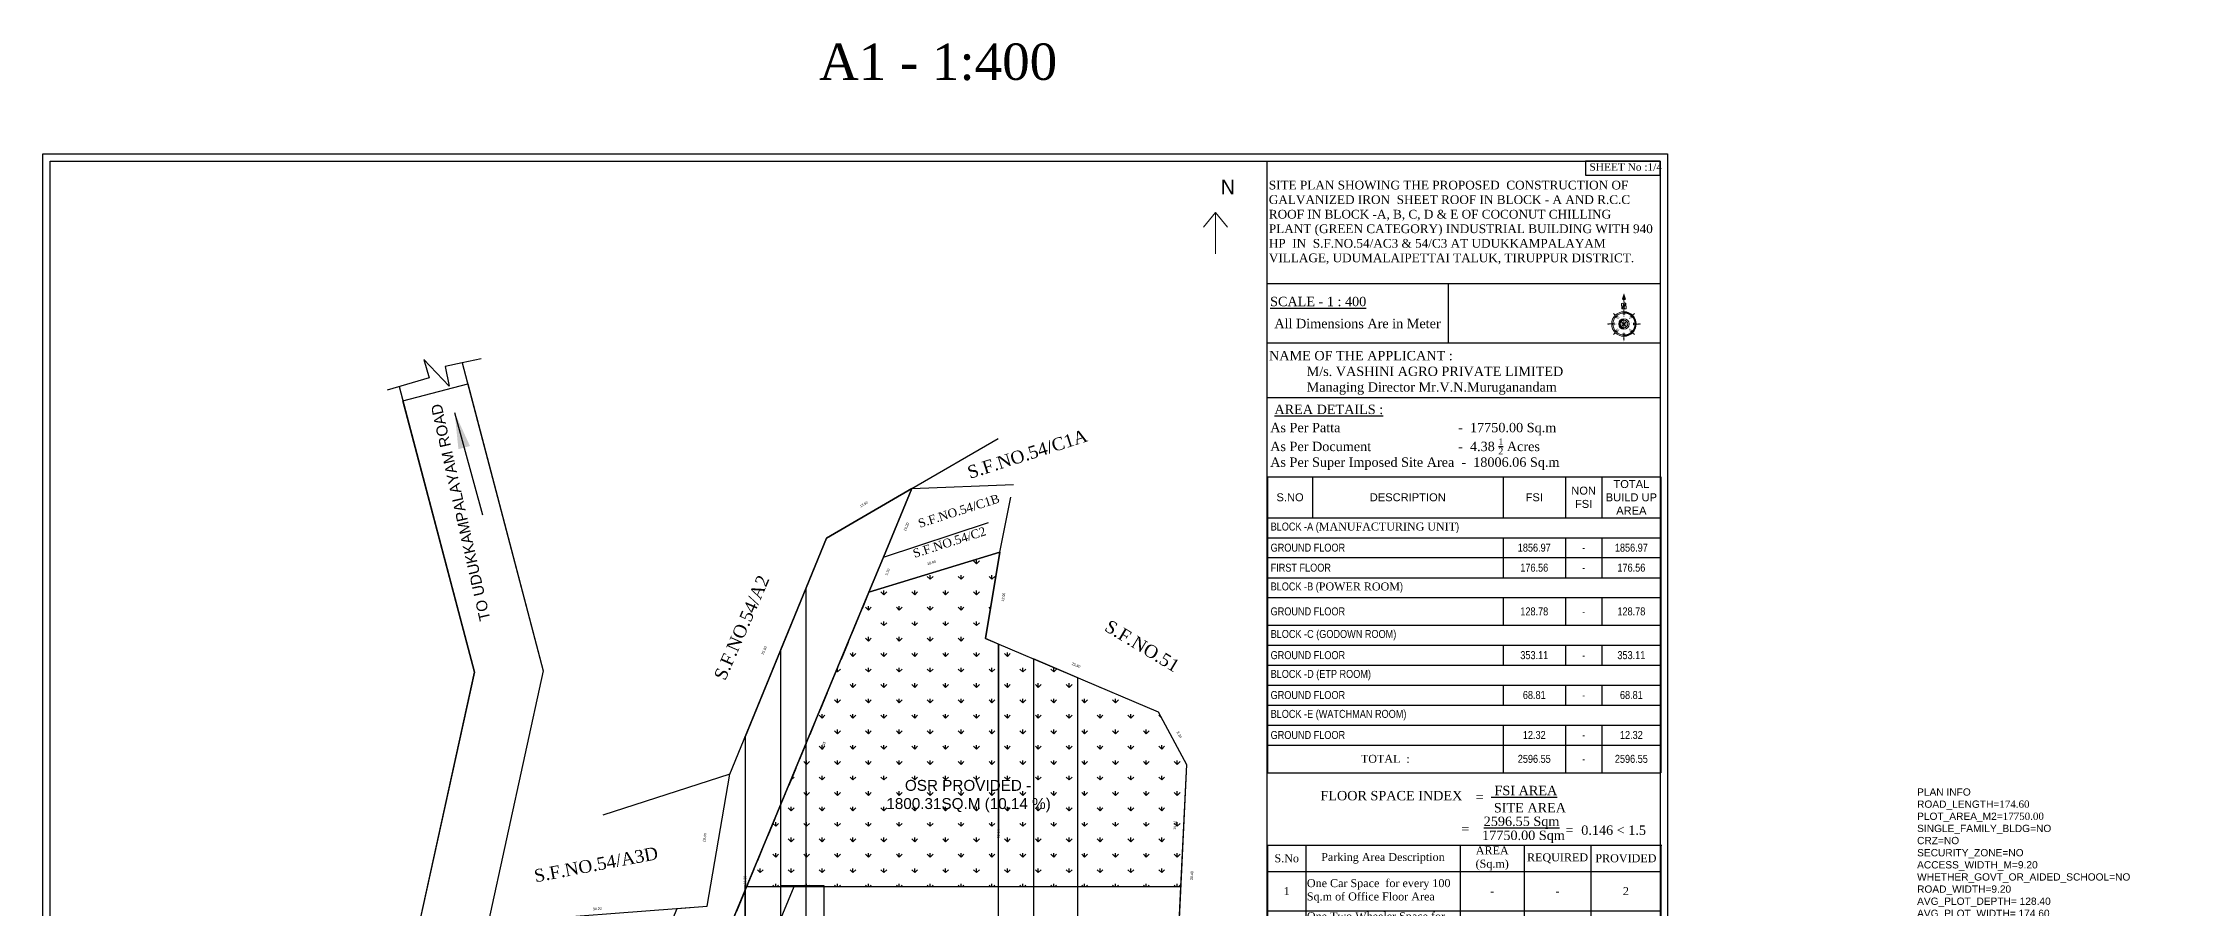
# Model space of a CAD drawing. Header units: metres. Extents: x 7359 to 7957, y 2407 to 2751.
# Drawn here: x 7359.3 to 7654.2, y 2631.8 to 2750.7 of the extents above; entities that cross this region are included whole.
import ezdxf
from ezdxf.enums import TextEntityAlignment as Align

# ---------------------------------------------------------------- set-up
doc = ezdxf.new("R2010")
doc.units = ezdxf.units.M
doc.header["$MEASUREMENT"] = 0
doc.linetypes.add('DASHED2', pattern=[0.375, 0.25, -0.125])
for name, color, linetype in [('00', 7, 'Continuous'), ('BLK_1_LVL_0_SIDE_SETBACK2', 102, 'Continuous'), ('BLK_4_LVL_0_SIDE_SETBACK2', 102, 'Continuous'), ('BLK_5_INTERNAL_VEHICULAR_ACCESS', 5, 'Continuous'), ('BLK_5_LVL_0_SIDE_SETBACK2', 102, 'Continuous'), ('OSR_PLAN', 82, 'Continuous'), ('PLOT_BOUNDARY', 70, 'Continuous'), ('PLOT_BOUNDARY_DEDUCT', 70, 'Continuous'), ('ROAD_WIDTH', 7, 'Continuous'), ('SURRENDER_ROAD_WIDTH', 2, 'Continuous')]:
    doc.layers.add(name, color=color, linetype=linetype)
for name, color, linetype, lineweight in [('DIST_CL_ROAD', 7, 'Continuous', 0), ('NORTH_DIRECTION', 7, 'Continuous', 0), ('NOTIFIED_ROAD', 183, 'Continuous', 13)]:
    doc.layers.add(name, color=color, linetype=linetype, lineweight=lineweight)
doc.layers.add('PLAN_INFO', color=1, linetype='Continuous', plot=False)
doc.styles.add('DIM', font='swissc.ttf')
doc.styles.add('i', font='romantic.ttf')
doc.styles.add('RomanS', font='')
doc.styles.get("Standard").update_dxf_attribs({"font": 'arial.ttf', "height": 0.35})
doc.styles.add('TIMES NEW ROMAN', font='times.ttf')
doc.styles.add('USA TEXT', font='GOTHIC.TTF')
doc.styles.get('RomanS').set_extended_font_data('Arabic Typesetting')
doc.dimstyles.new('Copy(2) of Standard', dxfattribs={"dimtxt": 0.3, "dimasz": 0.2, "dimexe": 0.18, "dimexo": 0.0625, "dimgap": 0.09, "dimtad": 0, "dimzin": 0, "dimdsep": 46, "dimtxsty": 'Standard', "dimblk": 'ARCHTICK', "dimcen": 0.09, "dimse1": 1, "dimse2": 1, "dimclrd": 251, "dimclrt": 1, "dimadec": 0, "dimazin": 0, "dimtfac": 1, "dimtofl": 0, "dimtmove": 0, "dimatfit": 3, "dimfxl": 0, "dimtolj": 1, "dimtzin": 0, "dimarcsym": 0})

# ---------------------------------------------------------------- blocks, each defined once
blk = doc.blocks.new('*D149')
at = {"layer": 'Defpoints', "color": 0}
for p in [(7465.04, 2683.4), (7466.95, 2682.62), (7453.67, 2650.24)]:
    blk.add_point(p, dxfattribs=at)
at = {"color": 1, "insert": (7458.4, 2667.21), "char_height": 0.35, "attachment_point": 5, "rotation": 67.7177}
blk.add_mtext('\\A1;35.00', dxfattribs=at)
blk = doc.blocks.new('_ArchTick')
at = {"color": 0, "linetype": 'ByBlock', "const_width": 0.15}
blk.add_lwpolyline([(-0.5, -0.5), (0.5, 0.5)], dxfattribs=at)
blk = doc.blocks.new('*D150')
at = {"layer": 'Defpoints', "color": 0}
for p in [(7477.97, 2690.73), (7478.71, 2689.45), (7466.95, 2682.62)]:
    blk.add_point(p, dxfattribs=at)
at = {"color": 1, "insert": (7472.09, 2687.31), "char_height": 0.35, "attachment_point": 5, "rotation": 30.1519}
blk.add_mtext('\\A1;13.60', dxfattribs=at)
blk = doc.blocks.new('*D151')
at = {"layer": 'Defpoints', "color": 0}
for p in [(7478.71, 2689.45), (7474.75, 2679.94), (7475.95, 2679.44)]:
    blk.add_point(p, dxfattribs=at)
at = {"color": 1, "insert": (7477.93, 2684.2), "char_height": 0.35, "attachment_point": 5, "rotation": 67.4516}
blk.add_mtext('\\A1;10.20', dxfattribs=at)
blk = doc.blocks.new('*D152')
at = {"layer": 'Defpoints', "color": 0}
for p in [(7490.39, 2682.02), (7490.79, 2680.7), (7472.8, 2675.23)]:
    blk.add_point(p, dxfattribs=at)
at = {"color": 1, "insert": (7481.39, 2679.28), "char_height": 0.35, "attachment_point": 5, "rotation": 16.913}
blk.add_mtext('\\A1;18.80', dxfattribs=at)
blk = doc.blocks.new('*D153')
at = {"layer": 'Defpoints', "color": 0}
for p in [(7490.79, 2680.7), (7492.26, 2680.45), (7488.8, 2668.87)]:
    blk.add_point(p, dxfattribs=at)
at = {"color": 1, "insert": (7491.26, 2674.54), "char_height": 0.35, "attachment_point": 5, "rotation": 80.4739}
blk.add_mtext('\\A1;12.00', dxfattribs=at)
blk = doc.blocks.new('*D154')
at = {"layer": 'Defpoints', "color": 0}
for p in [(7488.8, 2668.87), (7489.38, 2670.24), (7512.54, 2658.76)]:
    blk.add_point(p, dxfattribs=at)
at = {"color": 1, "insert": (7501.25, 2665.19), "char_height": 0.35, "attachment_point": 5, "rotation": 336.942}
blk.add_mtext('\\A1;25.80', dxfattribs=at)
blk = doc.blocks.new('*D155')
at = {"layer": 'Defpoints', "color": 0}
for p in [(7512.54, 2658.76), (7513.48, 2659.27), (7516.41, 2651.53)]:
    blk.add_point(p, dxfattribs=at)
at = {"color": 1, "insert": (7515.42, 2655.65), "char_height": 0.35, "attachment_point": 5, "rotation": 298.1694}
blk.add_mtext('\\A1;8.20', dxfattribs=at)
blk = doc.blocks.new('*D156')
at = {"layer": 'Defpoints', "color": 0}
for p in [(7516.41, 2651.53), (7514.96, 2621.17), (7516.42, 2621.1)]:
    blk.add_point(p, dxfattribs=at)
at = {"color": 1, "insert": (7517.15, 2636.28), "char_height": 0.35, "attachment_point": 5, "rotation": 87.2602}
blk.add_mtext('\\A1;30.40', dxfattribs=at)
blk = doc.blocks.new('*D161')
at = {"layer": 'Defpoints', "color": 0}
for p in [(7450.51, 2632.88), (7450.57, 2632.1), (7420.46, 2629.8)]:
    blk.add_point(p, dxfattribs=at)
at = {"color": 1, "insert": (7435.46, 2631.73), "char_height": 0.35, "attachment_point": 5, "rotation": 4.376}
blk.add_mtext('\\A1;30.20', dxfattribs=at)
blk = doc.blocks.new('*D162')
at = {"layer": 'Defpoints', "color": 0}
for p in [(7453.67, 2650.24), (7448.67, 2632.43), (7450.57, 2632.1)]:
    blk.add_point(p, dxfattribs=at)
at = {"color": 1, "insert": (7450.22, 2641.49), "char_height": 0.35, "attachment_point": 5, "rotation": 80.2968}
blk.add_mtext('\\A1;18.40', dxfattribs=at)
blk = doc.blocks.new('*D135')
at = {"layer": 'Defpoints', "color": 0}
for p in [(7474.75, 2679.94), (7472.8, 2675.23), (7474, 2674.73)]:
    blk.add_point(p, dxfattribs=at)
at = {"color": 1, "insert": (7475.35, 2678), "char_height": 0.35, "attachment_point": 5, "rotation": 67.4516}
blk.add_mtext('\\A1;5.20', dxfattribs=at)
blk = doc.blocks.new('DIRECTION')
at = {"layer": '00', "lineweight": 20}
h = blk.add_hatch(color=7, dxfattribs=at)
h.paths.add_polyline_path([(2374.98, 1163.41), (2374.98, 1163.28, 1), (2375.02, 1165.53), (2375.02, 1165.41, -1)])
h.paths.add_polyline_path([(2375.01, 1164.75), (2375.01, 1164.89, 1), (2374.99, 1163.93), (2374.99, 1164.07, -1)])
at = {"layer": '00', "color": 7, "linetype": 'ByBlock', "lineweight": 20}
for p, q in [((2374.82, 1165.8), (2374.82, 1166.3)), ((2374.82, 1166.3), (2374.92, 1166.3)), ((2374.92, 1166.3), (2375.12, 1166)), ((2375.12, 1165.8), (2374.92, 1166.1)), ((2374.92, 1166.1), (2374.92, 1165.8)), ((2375.12, 1166), (2375.12, 1166.3)), ((2375.12, 1166.3), (2375.22, 1166.3)), ((2375.22, 1166.3), (2375.22, 1165.8)), ((2373.88, 1164.43), (2373.64, 1164.44)), ((2374.22, 1165.22), (2374.06, 1165.39)), ((2374.66, 1164.42), (2375.34, 1164.4)), ((2375.34, 1164.4), (2374.66, 1164.42)), ((2374.75, 1164.17), (2375.24, 1164.64)), ((2375.24, 1164.64), (2374.75, 1164.17)), ((2375.24, 1164.16), (2374.76, 1164.65)), ((2374.76, 1164.65), (2375.24, 1164.16)), ((2374.92, 1165.8), (2374.82, 1165.8)), ((2374.99, 1164.07), (2375.01, 1164.75)), ((2375.01, 1164.75), (2374.99, 1164.07)), ((2375.01, 1164.75), (2375.01, 1164.89)), ((2375.02, 1165.53), (2375.02, 1165.41)), ((2375.22, 1165.8), (2375.12, 1165.8)), ((2375.81, 1165.19), (2375.98, 1165.35)), ((2376.12, 1164.39), (2376.36, 1164.38)), ((2376.12, 1164.39), (2376.36, 1164.38)), ((2374.19, 1163.63), (2374.02, 1163.47)), ((2374.98, 1163.28), (2374.97, 1163.05)), ((2374.98, 1163.28), (2374.98, 1163.41)), ((2374.99, 1164.07), (2374.99, 1163.93)), ((2375.78, 1163.6), (2375.94, 1163.43))]:
    blk.add_line(p, q, dxfattribs=at)
at = {"layer": '00', "color": 7, "lineweight": 20}
for p, q in [((2375.04, 1166.58), (2375.04, 1166.31)), ((2375.02, 1165.53), (2375.02, 1165.84))]:
    blk.add_line(p, q, dxfattribs=at)
at = {"layer": '00', "color": 7, "linetype": 'ByBlock', "lineweight": 20}
for radius in [1.12, 1, 0.48, 0.34]:
    blk.add_circle((2375, 1164.41), radius, dxfattribs=at)
for points in [[(2375.05, 1167.22), (2374.84, 1166.66), (2375.04, 1166.58)], [(2375.04, 1166.58), (2375.24, 1166.65), (2375.05, 1167.22)], [(2373.4, 1164.44), (2373.68, 1164.51), (2373.64, 1164.44)], [(2373.68, 1164.35), (2373.64, 1164.44), (2373.4, 1164.44)], [(2374, 1164.43), (2374.16, 1164.59), (2374.16, 1164.27)], [(2374.31, 1165.13), (2374.53, 1165.13), (2374.3, 1164.9)], [(2375.02, 1165.41), (2375.18, 1165.25), (2374.86, 1165.25)], [(2375.72, 1165.1), (2375.72, 1164.88), (2375.5, 1165.11)], [(2376, 1164.39), (2375.84, 1164.23), (2375.84, 1164.55)], [(2376.6, 1164.38), (2376.32, 1164.47), (2376.36, 1164.38)], [(2376.32, 1164.31), (2376.36, 1164.38), (2376.6, 1164.38)], [(2374.28, 1163.71), (2374.28, 1163.94), (2374.5, 1163.71)], [(2374.98, 1163.41), (2374.82, 1163.57), (2375.14, 1163.56)], [(2374.97, 1162.81), (2374.89, 1163.09), (2374.97, 1163.05)], [(2375.05, 1163.09), (2374.97, 1163.05), (2374.97, 1162.81)], [(2375.69, 1163.69), (2375.47, 1163.69), (2375.7, 1163.91)]]:
    blk.add_solid(points, dxfattribs=at)
at = {"layer": '00', "color": 7, "lineweight": 20}
for s, rotation, style, p in [('W', 88.8543, 'i', (2374.32, 1164.42)), ('NW', 43.8543, 'RomanS', (2374.53, 1164.9)), ('N', 88.8543, 'i', (2375.09, 1165.13)), ('NE', 313.8543, 'RomanS', (2375.49, 1164.88)), ('E', 88.8543, 'i', (2375.74, 1164.46)), ('SW', 133.8543, 'RomanS', (2374.51, 1163.94)), ('S', 88.8543, 'i', (2375.04, 1163.64)), ('SE', 223.8543, 'RomanS', (2375.47, 1163.92))]:
    blk.add_text(s, height=0.12, rotation=rotation, dxfattribs=dict(at, style=style)).set_placement(p, align=Align.CENTER)
blk = doc.blocks.new('*T139')
at = {"color": 0, "linetype": 'ByBlock', "lineweight": -2}
for p, q in [((0, 0), (54.05, 0)), ((0, 0), (0, -40.65)), ((6.17, 0), (6.17, -5.61)), ((32.35, 0), (32.35, -5.61)), ((40.93, 0), (40.93, -5.61)), ((45.91, 0), (45.91, -5.61)), ((54.05, 0), (54.05, -40.65)), ((0, -5.61), (54.05, -5.61)), ((0, -8.35), (54.05, -8.35)), ((32.35, -8.35), (32.35, -13.84)), ((40.93, -8.35), (40.93, -13.84)), ((45.91, -8.35), (45.91, -13.84)), ((0, -11.09), (54.05, -11.09)), ((0, -13.84), (54.05, -13.84)), ((0, -16.58), (54.05, -16.58)), ((32.35, -16.58), (32.35, -20.37)), ((40.93, -16.58), (40.93, -20.37)), ((45.91, -16.58), (45.91, -20.37)), ((0, -20.37), (54.05, -20.37)), ((0, -23.12), (54.05, -23.12)), ((32.35, -23.12), (32.35, -25.86)), ((40.93, -23.12), (40.93, -25.86)), ((45.91, -23.12), (45.91, -25.86)), ((0, -25.86), (54.05, -25.86)), ((0, -28.6), (54.05, -28.6)), ((32.35, -28.6), (32.35, -31.35)), ((40.93, -28.6), (40.93, -31.35)), ((45.91, -28.6), (45.91, -31.35)), ((0, -31.35), (54.05, -31.35)), ((0, -34.09), (54.05, -34.09)), ((32.35, -34.09), (32.35, -40.65)), ((40.93, -34.09), (40.93, -40.65)), ((45.91, -34.09), (45.91, -40.65)), ((0, -36.83), (54.05, -36.83)), ((0, -40.65), (54.05, -40.65))]:
    blk.add_line(p, q, dxfattribs=at)
at = {"color": 0, "attachment_point": 5}
for s, insert, char_height, width in [('S.NO', (3.09, -2.8), 1.094, 5.3233), ('DESCRIPTION', (19.26, -2.8), 1.0939, 25.3332), ('FSI ', (36.64, -2.8), 1.094, 7.7301), ('NON FSI', (43.42, -2.8), 1.094, 4.1368), ('TOTAL BUILD UP AREA', (49.98, -2.8), 1.0939, 7.2888)]:
    blk.add_mtext(s, dxfattribs=dict(at, insert=insert, char_height=char_height, width=width))
at = {"color": 0, "style": 'DIM'}
for s, insert, char_height, width, attachment_point in [('BLOCK -A ({\\fTimes New Roman|b0|i0|c0|p18;\\C256;MANUFACTURING UNIT})', (0.42, -6.98), 1.0939, 53.2008, 4), ('GROUND FLOOR', (0.42, -9.72), 1.0939, 31.5037, 4), ('1856.97', (36.64, -9.72), 1.094, 7.7301, 5), ('-', (43.42, -9.72), 1.09, 4.1368, 5), ('1856.97', (49.98, -9.72), 1.094, 7.2888, 5), ('FIRST FLOOR', (0.42, -12.47), 1.0939, 31.5037, 4), ('BLOCK -B ({\\fTimes New Roman|b0|i0|c0|p18;\\C256;POWER ROOM})', (0.42, -15.21), 1.0939, 53.2008, 4), ('176.56', (36.64, -12.47), 1.094, 7.7301, 5), ('-', (43.42, -12.47), 1.09, 4.1368, 5), ('176.56', (49.98, -12.47), 1.094, 7.2888, 5), ('GROUND FLOOR', (0.42, -18.48), 1.0939, 31.5037, 4), ('128.78', (36.64, -18.48), 1.094, 7.7301, 5), ('-', (43.42, -18.48), 1.09, 4.1368, 5), ('128.78', (49.98, -18.48), 1.094, 7.2888, 5), ('BLOCK -C (GODOWN ROOM)', (0.42, -21.74), 1.0939, 53.2008, 4), ('GROUND FLOOR', (0.42, -24.49), 1.0939, 31.5037, 4), ('BLOCK -D (ETP ROOM)', (0.42, -27.23), 1.0939, 53.2008, 4), ('353.11', (36.64, -24.49), 1.094, 7.7301, 5), ('-', (43.42, -24.49), 1.09, 4.1368, 5), ('353.11', (49.98, -24.49), 1.094, 7.2888, 5), ('GROUND FLOOR', (0.42, -29.97), 1.0939, 31.5037, 4), ('68.81', (36.64, -29.97), 1.094, 7.7301, 5), ('68.81', (49.98, -29.97), 1.094, 7.2888, 5), ('BLOCK -E (WATCHMAN ROOM)', (0.42, -32.72), 1.0939, 53.2008, 4), ('-', (43.42, -29.97), 1.09, 4.1368, 5), ('GROUND FLOOR', (0.42, -35.46), 1.0939, 31.5037, 4), ('12.32', (36.64, -35.46), 1.094, 7.7301, 5), ('12.32', (49.98, -35.46), 1.094, 7.2888, 5), ('{\\fTimes New Roman|b0|i0|c0|p18;TOTAL  :}', (16.18, -38.74), 1.0939, 31.5037, 5), ('2596.55', (36.64, -38.74), 1.094, 7.7301, 5), ('-', (43.42, -35.46), 1.09, 4.1368, 5), ('2596.55', (49.98, -38.74), 1.094, 7.2888, 5), ('-', (43.42, -38.74), 1.09, 4.1368, 5)]:
    blk.add_mtext(s, dxfattribs=dict(at, insert=insert, char_height=char_height, width=width, attachment_point=attachment_point))
blk = doc.blocks.new('*T140')
at = {"color": 0, "linetype": 'ByBlock', "lineweight": -2}
for p, q in [((0, 0), (54.05, 0)), ((0, 0), (0, -24.38)), ((5.26, 0), (5.26, -24.38)), ((26.44, 0), (26.44, -24.38)), ((35.27, 0), (35.27, -24.38)), ((44.42, 0), (44.42, -24.38)), ((54.05, 0), (54.05, -24.38)), ((0, -3.59), (54.05, -3.59)), ((0, -9.01), (54.05, -9.01)), ((0, -14.16), (54.05, -14.16)), ((0, -19.27), (54.05, -19.27)), ((0, -24.38), (54.05, -24.38))]:
    blk.add_line(p, q, dxfattribs=at)
at = {"color": 0}
for s, insert, char_height, width, attachment_point, style in [('{\\fTimes New Roman|b0|i0|c0|p18;S.No}', (2.63, -1.8), 1.0991, 4.9744, 5, 'TIMES NEW ROMAN'), ('{\\fTimes New Roman|b0|i0|c0|p18;Parking Area Description}', (15.85, -1.8), 1.0991, 20.8932, 5, 'TIMES NEW ROMAN'), ('{\\fTimes New Roman|b0|i0|c0|p18;AREA (Sq.m)}', (30.86, -1.8), 1.0991, 8.54, 5, 'TIMES NEW ROMAN'), ('REQUIRED ', (39.84, -1.8), 1.099, 8.8636, 5, 'TIMES NEW ROMAN'), ('PROVIDED ', (49.23, -1.8), 1.099, 9.3419, 5, 'TIMES NEW ROMAN'), ('{\\fTimes New Roman|b0|i0|c0|p18;1', (2.63, -6.3), 1.0991, 4.9744, 5, 'TIMES NEW ROMAN'), ('One Car Space  for every 100 Sq.m of Office Floor Area  ', (5.4, -6.3), 1.0991, 20.8932, 4, 'TIMES NEW ROMAN'), ('2', (49.23, -6.3), 1.1, 9.3419, 5, 'TIMES NEW ROMAN'), ('-', (30.86, -6.3), 1.1, 8.54, 5, 'TIMES NEW ROMAN'), ('-', (39.84, -6.3), 1.1, 8.8636, 5, 'TIMES NEW ROMAN'), ('2', (2.63, -11.59), 1.1, 4.9744, 5, 'TIMES NEW ROMAN'), ('One Two Wheeler Space for every 50 Sq.m of Workshop Floor Area  ', (5.4, -11.59), 1.0991, 20.8932, 4, 'TIMES NEW ROMAN'), ('2596.55', (30.86, -11.59), 1.099, 8.54, 5, 'TIMES NEW ROMAN'), ('52', (39.84, -11.59), 1.099, 8.8636, 5, 'TIMES NEW ROMAN'), ('52', (49.23, -11.59), 1.099, 9.3419, 5, 'TIMES NEW ROMAN'), ('3', (2.63, -16.72), 1.1, 4.9744, 5, 'TIMES NEW ROMAN'), ('One Cycle Space for every 50 Sq.m of Workshop Floor Area  ', (5.4, -16.72), 1.0991, 20.8932, 4, 'TIMES NEW ROMAN'), ('2596.55', (30.86, -16.72), 1.099, 8.54, 5, 'TIMES NEW ROMAN'), ('52', (39.84, -16.72), 1.099, 8.8636, 5, 'TIMES NEW ROMAN'), ('52', (49.23, -16.72), 1.1, 9.3419, 5, 'DIM'), ('One Lorry Space for every 500 Sq.m of Workshop Floor Area  ', (5.4, -21.82), 1.0991, 20.8932, 4, 'TIMES NEW ROMAN'), ('4', (2.63, -21.82), 1.1, 4.9744, 5, 'TIMES NEW ROMAN'), ('2596.55', (30.86, -21.82), 1.099, 8.54, 5, 'TIMES NEW ROMAN'), ('6', (39.84, -21.82), 1.1, 8.8636, 5, 'TIMES NEW ROMAN'), ('6', (49.23, -21.82), 1.1, 9.3419, 5, 'TIMES NEW ROMAN')]:
    blk.add_mtext(s, dxfattribs=dict(at, insert=insert, char_height=char_height, width=width, attachment_point=attachment_point, style=style))
blk = doc.blocks.new('*D251')
at = {"layer": 'Defpoints', "color": 0}
for p in [(7472.8, 2675.23), (7474.92, 2674.35), (7455.99, 2634.74)]:
    blk.add_point(p, dxfattribs=at)
at = {"color": 1, "insert": (7466.51, 2654.11), "char_height": 0.35, "attachment_point": 5, "rotation": 67.4516}
blk.add_mtext('\\A1;43.85', dxfattribs=at)
blk = doc.blocks.new('*D252')
at = {"layer": 'Defpoints', "color": 0}
for p in [(7516.41, 2651.53), (7514.36, 2634.8), (7515.47, 2634.74)]:
    blk.add_point(p, dxfattribs=at)
at = {"color": 1, "insert": (7514.83, 2643.2), "char_height": 0.35, "attachment_point": 5, "rotation": 86.7908}
blk.add_mtext('\\A1;16.82', dxfattribs=at)
blk = doc.blocks.new('*D173')
at = {"color": 251, "lineweight": -2}
for p, q in [((7455.77, 2655.35), (7455.77, 2636.33)), ((7455.77, 2615.96), (7455.77, 2634.97))]:
    blk.add_line(p, q, dxfattribs=at)
at = {"layer": 'Defpoints', "color": 0}
for p in [(7455.77, 2655.35), (7455.77, 2655.35), (7455.77, 2615.96)]:
    blk.add_point(p, dxfattribs=at)
at = {"color": 251, "lineweight": -2, "xscale": 0.2, "yscale": 0.2, "zscale": 0.2}
for p, rotation in [((7455.77, 2655.35), 90), ((7455.77, 2615.96), 270)]:
    blk.add_blockref('_ArchTick', p, dxfattribs=dict(at, rotation=rotation))
at = {"color": 1, "insert": (7455.77, 2635.65), "char_height": 0.35, "attachment_point": 5, "rotation": 90}
blk.add_mtext('\\A1;39.39', dxfattribs=at)
blk = doc.blocks.new('*D179')
at = {"color": 251, "lineweight": -2}
for p, q in [((7490.61, 2668.1), (7490.61, 2642.71)), ((7490.61, 2615.96), (7490.61, 2641.35))]:
    blk.add_line(p, q, dxfattribs=at)
at = {"layer": 'Defpoints', "color": 0}
for p in [(7490.61, 2668.1), (7490.61, 2668.1), (7490.61, 2615.96)]:
    blk.add_point(p, dxfattribs=at)
at = {"color": 251, "lineweight": -2, "xscale": 0.2, "yscale": 0.2, "zscale": 0.2}
for p, rotation in [((7490.61, 2668.1), 90), ((7490.61, 2615.96), 270)]:
    blk.add_blockref('_ArchTick', p, dxfattribs=dict(at, rotation=rotation))
at = {"color": 1, "insert": (7490.61, 2642.03), "char_height": 0.35, "attachment_point": 5, "rotation": 90}
blk.add_mtext('\\A1;52.14', dxfattribs=at)

msp = doc.modelspace()

# ---------------------------------------------------------------- hatches: boundary and pattern name
h = msp.add_hatch()
h.set_pattern_fill('GRASS', color=256, scale=3)
h.set_pattern_definition([(90, (-5475.8226, -1926.2707), (-2.12132034, 2.12132034), [0.5625, -3.6801407]), (45, (-5475.8226, -1926.2707), (-2.12132034, 2.12132034), [0.5625, -2.4375]), (135, (-5475.8226, -1926.2707), (-2.12132034, -2.12132034), [0.5625, -2.4375])])
h.paths.add_polyline_path([(7488.80056, 2668.86676), (7490.78653, 2680.70128), (7472.79968, 2675.23198), (7455.98656, 2634.73822), (7515.60672, 2634.73822), (7516.41043, 2651.53311), (7512.53938, 2658.76187)])
h.paths.add_polyline_path([(7466.58143, 2653.32658), (7467.11773, 2654.61824), (7466.45162, 2654.89481), (7465.91532, 2653.60315)], flags=24)
h.paths.add_polyline_path([(7515.15102, 2642.46575), (7515.22932, 2643.86212), (7514.5092, 2643.9025), (7514.4309, 2642.50612)], flags=24)
h.paths.add_polyline_path([(7474.57941, 2644.55624), (7497.92662, 2644.55624), (7497.92662, 2650.1739), (7474.57941, 2650.1739)], flags=24)

# ---------------------------------------------------------------- linework, layer by layer
for p, q in [((7527.46041, 2734.45082), (7527.46041, 2412.45082)), ((7527.46041, 2717.61954), (7581.60799, 2717.61954)), ((7552.43597, 2709.46266), (7552.43597, 2717.61954)), ((7527.56002, 2709.46266), (7581.60799, 2709.46266)), ((7527.56002, 2701.96472), (7581.60799, 2701.96472)), ((7478.70501, 2689.45475), (7490.54851, 2696.33453)), ((7466.94514, 2682.62354), (7478.70501, 2689.45475)), ((7478.70501, 2689.45475), (7472.79968, 2675.23198)), ((7478.70501, 2689.45475), (7492.66504, 2690.02556)), ((7490.78653, 2680.70128), (7492.28056, 2688.25649)), ((7474.79369, 2680.03447), (7489.22425, 2684.79415)), ((7453.6742, 2650.23709), (7466.94514, 2682.62354)), ((7472.79968, 2675.23198), (7490.78653, 2680.70128)), ((7472.79968, 2675.23198), (7490.78653, 2680.70128)), ((7490.78653, 2680.70128), (7488.80056, 2668.86676)), ((7490.78653, 2680.70128), (7488.80056, 2668.86676)), ((7455.98656, 2634.73822), (7472.79968, 2675.23198)), ((7488.80056, 2668.86676), (7512.53938, 2658.76187)), ((7488.80056, 2668.86676), (7512.53938, 2658.76187)), ((7512.53938, 2658.76187), (7516.41043, 2651.53311)), ((7512.53938, 2658.76187), (7516.41043, 2651.53311)), ((7516.41043, 2651.53311), (7514.95731, 2621.16786)), ((7516.41043, 2651.53311), (7515.46874, 2631.85502)), ((7453.6742, 2650.23709), (7436.25085, 2644.57355)), ((7450.57299, 2632.10032), (7453.6742, 2650.23709)), ((7527.56002, 2640.45472), (7581.7076, 2640.45472)), ((7420.46103, 2629.79604), (7450.57299, 2632.10032))]:
    msp.add_line(p, q)
at = {"linetype": 'DASHED2', "ltscale": 10}
msp.add_line((7472.79968, 2675.23198), (7383.11767, 2459.23627), dxfattribs=at)
for points in [[(7359.30838, 2411.45082), (7359.30838, 2735.45082), (7582.50838, 2735.45082), (7582.50838, 2411.45082)], [(7360.30838, 2412.45082), (7360.30838, 2734.45082), (7581.50838, 2734.45082), (7581.50838, 2412.45082)], [(7581.50838, 2734.45082), (7571.2258, 2734.45082), (7571.2258, 2732.53591), (7581.50838, 2732.53591)]]:
    msp.add_lwpolyline(points, close=True)
for points in [[(7419.5321, 2707.26793), (7416.91628, 2706.71267), (7414.56443, 2706.21344), (7415.13251, 2703.53719), (7411.64184, 2707.17446), (7412.37322, 2704.67256), (7409.26921, 2703.76517), (7406.59522, 2702.98348)], [(7416.91628, 2706.71267), (7428.04217, 2664.42165), (7420.46103, 2629.79604), (7383.11767, 2459.23627), (7375.32744, 2423.65566)], [(7408.25654, 2703.46914), (7418.58103, 2664.22433), (7411.47392, 2631.76373), (7374.13056, 2461.20397), (7366.44678, 2426.10955)]]:
    msp.add_lwpolyline(points)
msp.add_lwpolyline([(7419.18947, 2623.98839), (7450.85563, 2623.98839, 0.303116279), (7451.77919, 2624.60493), (7455.98656, 2634.73822)], format="xyb")
at = {"ltscale": 10}
msp.add_lwpolyline([(7462.48319, 2634.73822), (7458.59425, 2625.37185, 0.534782454), (7459.5178, 2623.98839), (7515.09228, 2623.98839)], format="xyb", dxfattribs=at)
at = {"layer": 'BLK_1_LVL_0_SIDE_SETBACK2', "color": 102}
msp.add_lwpolyline([(7455.76876, 2615.95896), (7490.61041, 2615.95898), (7490.61041, 2668.09636), (7488.80056, 2668.86676), (7490.78653, 2680.70128), (7472.79968, 2675.23198), (7474.79369, 2680.03447), (7478.70501, 2689.45475), (7466.94514, 2682.62354), (7455.76876, 2655.34865)], close=True, dxfattribs=at)
at = {"layer": 'BLK_4_LVL_0_SIDE_SETBACK2', "color": 102}
msp.add_lwpolyline([(7495.38385, 2497.53406), (7501.48385, 2497.53406), (7501.48385, 2663.46787), (7495.38385, 2666.06445)], close=True, dxfattribs=at)
at = {"layer": 'BLK_5_INTERNAL_VEHICULAR_ACCESS', "color": 171}
msp.add_lwpolyline([(7460.65819, 2628.89772), (7466.65819, 2628.89772), (7466.65819, 2634.89772), (7460.65819, 2634.89772)], close=True, dxfattribs=at)
at = {"layer": 'BLK_5_LVL_0_SIDE_SETBACK2', "color": 102}
msp.add_lwpolyline([(7460.65819, 2628.89772), (7464.16819, 2628.8971), (7464.16819, 2675.84668), (7460.65819, 2667.28086)], close=True, dxfattribs=at)
at = {"layer": 'DIST_CL_ROAD', "color": 1}
msp.add_lwpolyline([(7408.77096, 2701.51378), (7417.66821, 2703.85447), (7428.04217, 2664.42165), (7420.46103, 2629.79604), (7383.11767, 2459.23627), (7376.16427, 2427.47773), (7367.17716, 2429.44542), (7418.58103, 2664.22433)], close=True, dxfattribs=at)
at = {"layer": 'NORTH_DIRECTION'}
for points in [[(7520.39714, 2721.69216), (7520.39714, 2721.69216), (7520.39714, 2727.40825), (7518.75568, 2725.37285)], [(7522.05205, 2725.35616), (7522.05205, 2725.35616), (7520.39714, 2727.40825)]]:
    msp.add_lwpolyline(points, dxfattribs=at)
at = {"layer": 'NOTIFIED_ROAD', "color": 1}
msp.add_lwpolyline([(7408.77096, 2701.51378), (7417.66821, 2703.85447), (7428.04217, 2664.42165), (7420.46103, 2629.79604), (7383.11767, 2459.23627), (7376.16427, 2427.47773), (7367.17716, 2429.44542), (7418.58103, 2664.22433)], close=True, dxfattribs=at)
at = {"layer": 'OSR_PLAN'}
msp.add_lwpolyline([(7515.60672, 2634.73822), (7455.98656, 2634.73822), (7472.79968, 2675.23198), (7490.78653, 2680.70128), (7488.80056, 2668.86676), (7512.53938, 2658.76187), (7516.41043, 2651.53311)], close=True, dxfattribs=at)
at = {"layer": 'PLOT_BOUNDARY', "linetype": 'ByBlock'}
msp.add_lwpolyline([(7420.46103, 2629.79604), (7450.57299, 2632.10032), (7453.6742, 2650.23709), (7466.94514, 2682.62354), (7478.70501, 2689.45475), (7474.75369, 2679.93813), (7472.79968, 2675.23198), (7490.78653, 2680.70128), (7488.80056, 2668.86676), (7512.53938, 2658.76187), (7516.41043, 2651.53311), (7515.60672, 2634.73822), (7514.95731, 2621.16786), (7506.35882, 2531.17772), (7509.40056, 2479.26676), (7488.80056, 2479.26676), (7413.01992, 2461.65615), (7383.11767, 2459.23627)], close=True, dxfattribs=at)
at = {"layer": 'PLOT_BOUNDARY_DEDUCT', "color": 70, "ltscale": 0.3}
msp.add_lwpolyline([(7383.11767, 2459.23627), (7392.6567, 2502.80423), (7446.44115, 2631.78413), (7450.57299, 2632.10032), (7453.6742, 2650.23709), (7466.94514, 2682.62354), (7478.70501, 2689.45475), (7474.79369, 2680.03447), (7472.79968, 2675.23198), (7455.98656, 2634.73822)], close=True, dxfattribs=at)
at = {"layer": 'ROAD_WIDTH', "color": 1}
msp.add_lwpolyline([(7408.77096, 2701.51378), (7417.66821, 2703.85447), (7428.04217, 2664.42165), (7420.46103, 2629.79604), (7383.11767, 2459.23627), (7376.16427, 2427.47773), (7367.17716, 2429.44542), (7418.58103, 2664.22433)], close=True, dxfattribs=at)
at = {"layer": 'SURRENDER_ROAD_WIDTH'}
msp.add_lwpolyline([(7408.77096, 2701.51378), (7417.66821, 2703.85447), (7428.04217, 2664.42165), (7420.46103, 2629.79604), (7383.11767, 2459.23627), (7376.16427, 2427.47773), (7367.17716, 2429.44542), (7418.58103, 2664.22433)], close=True, dxfattribs=at)

# ---------------------------------------------------------------- block references
at = {"xscale": 1.504534258430632, "yscale": 1.504534258430632, "zscale": 1.504534258430632, "rotation": 1.005774407110187}
msp.add_blockref('DIRECTION', (4034.55378, 897.72309), dxfattribs=at)
for name, p in [('*T139', (7527.56002, 2691.05592)), ('*T140', (7527.56002, 2640.45472))]:
    msp.add_blockref(name, p)

# ---------------------------------------------------------------- texts
at = {"style": 'TIMES NEW ROMAN'}
for s, height, p in [('FLOOR SPACE INDEX ', 1.2907271, (7544.81156, 2647.27155)), ('%%U FSI AREA', 1.2907271, (7562.80696, 2647.97501)), ('=', 1.29073, (7556.68521, 2647.09233)), ('SITE AREA', 1.290727, (7563.60792, 2645.60928)), ('=', 1.29073, (7554.74293, 2642.71841)), ('17750.00 Sqm', 1.2907271, (7562.71967, 2641.81983)), ('%%U2596.55 Sqm', 1.2907271, (7562.45228, 2643.74383)), ('=', 1.29073, (7569.03551, 2642.50881)), ('0.146 < 1.5', 1.2907271, (7575.10541, 2642.52134))]:
    msp.add_text(s, height=height, dxfattribs=at).set_placement(p, align=Align.MIDDLE_CENTER)
at = {"attachment_point": 1}
for s, width, insert, char_height in [('{\\fTimes New Roman|b0|i0|c0|p18;A1 - 1:400}', 51.1726844, (7465.93141, 2750.61106), 5), ('{\\W7.457014; }OSR PROVIDED - \\P{\\W3.066855; }1800.31SQ.M (10.14 %)', 25.8643403, (7473.39707, 2649.42851), 1.5)]:
    msp.add_mtext_dynamic_manual_height_columns(s, width=width, gutter_width=1, heights=[0], dxfattribs=dict(at, insert=insert, char_height=char_height))
at = {"linetype": 'ByBlock', "ltscale": 5, "attachment_point": 1, "style": 'TIMES NEW ROMAN'}
for s, insert, char_height, width in [('SHEET No :1/4', (7571.78435, 2734.15751), 1.0325817, 9.624428), ('\\A1;SITE PLAN SHOWING THE PROPOSED  CONSTRUCTION OF GALVANIZED IRON  SHEET ROOF IN BLOCK - A AND R.C.C ROOF IN BLOCK -A, B, C, D & E OF COCONUT CHILLING PLANT (GREEN CATEGORY) INDUSTRIAL BUILDING WITH 940 HP  IN  S.F.NO.54/AC3 & 54/C3 AT UDUKKAMPALAYAM VILLAGE, UDUMALAIPETTAI TALUK, TIRUPPUR DISTRICT.', (7527.73137, 2731.75749), 1.2, 53.1094446), ('{\\LSCALE - 1 : 400}', (7527.90373, 2715.80835), 1.2907271, 34.0817743), (' All Dimensions Are in Meter', (7528.00238, 2712.78256), 1.2907271, 22.3619352), ('{\\fRomantic|b0|i0|c2|p2;\\LAREA DETAILS :}', (7528.49871, 2700.99066), 1.2907271, 37.9865262), ('\\A1;As Per Patta                          ^I-  17750.00 Sq.m\\PAs Per Document                 ^I-  4.38{\\C1; \\H0.7x;\\S1/2;\\H1.42857x; }Acres\\PAs Per Super Imposed Site Area  -  18006.06 Sq.m', (7527.9262, 2698.48636), 1.2907271, 45.2652894)]:
    msp.add_mtext(s, dxfattribs=dict(at, insert=insert, char_height=char_height, width=width))
at = {"linetype": 'ByBlock', "ltscale": 5, "insert": (7527.76293, 2708.36734), "char_height": 1.2907271, "attachment_point": 1, "style": 'TIMES NEW ROMAN'}
msp.add_mtext_dynamic_manual_height_columns('NAME OF THE APPLICANT : \\P{\\C0;^IM/s. VASHINI AGRO PRIVATE LIMITED\\P^IManaging Director Mr.V.N.Muruganandam\\P^I^I^I^I^I}', width=54.3140432, gutter_width=1.03258, heights=[0], dxfattribs=at)
at = {"attachment_point": 1}
for s, width, gutter_width, insert, char_height, rotation in [('TO UDUKKAMPALAYAM ROAD', 164.9944638, 7.18537, (7419.34038, 2671.14001), 1.5, 102.8131338), ('{\\fTimes New Roman|b0|i0|c0|p18;S.F.NO.54/C1A}', 12.0345321, 1, (7486.13836, 2692.45359), 1.75, 17.717991), ('{\\fTimes New Roman|b0|i0|c0|p18;S.F.NO.54/C1B}', 12.0345321, 1, (7479.41433, 2685.19787), 1.2, 17.717991), ('{\\fTimes New Roman|b0|i0|c0|p18;S.F.NO.54/C2}', 12.0345321, 1, (7478.69571, 2681.06797), 1.2, 17.717991), ('{\\fTimes New Roman|b0|i0|c0|p18;S.F.NO.54/A2}', 12.0345321, 1, (7451.43482, 2663.67152), 1.75, 66.4797917), ('{\\fTimes New Roman|b0|i0|c0|p18;S.F.NO.51}', 12.0345321, 1, (7505.9219, 2671.52759), 1.75, 328.858547), ('{\\fTimes New Roman|b0|i0|c0|p18;S.F.NO.54/A3D}', 12.0345321, 1, (7426.65869, 2637.06756), 1.75, 10.7353677)]:
    msp.add_mtext_dynamic_manual_height_columns(s, width=width, gutter_width=gutter_width, heights=[0], dxfattribs=dict(at, insert=insert, char_height=char_height, rotation=rotation))
at = {"layer": 'NORTH_DIRECTION', "insert": (7523.06708, 2729.88731), "char_height": 2, "attachment_point": 1, "rotation": 180, "style": 'USA TEXT'}
msp.add_mtext_dynamic_manual_height_columns('N', width=1.1850696, gutter_width=30, heights=[2.65126], dxfattribs=at)
at = {"layer": 'PLAN_INFO', "insert": (7616.7948, 2648.26708), "char_height": 1, "width": 36.1755827, "attachment_point": 1}
msp.add_mtext('PLAN INFO\\PROAD_LENGTH={\\A1;\\fTimes New Roman|b0|i0|c0|p18;174.60\\P}PLOT_AREA_M2={\\A1;\\fTimes New Roman|b0|i0|c0|p18;17750.00\\P}SINGLE_FAMILY_BLDG=NO\\PCRZ=NO\\PSECURITY_ZONE=NO\\PACCESS_WIDTH_M=9.20\\PWHETHER_GOVT_OR_AIDED_SCHOOL=NO\\PROAD_WIDTH=9.20\\PAVG_PLOT_DEPTH= 128.40\\PAVG_PLOT_WIDTH= 174.60\\PLAND_USE_ZONE = INDUSTRIAL\\PDISTRICT=TIRUPPUR\\PTALUK=UDUMALAIPETTAI\\PVILLAGE=UDUKKAMPALAYAM\\PRWH_DECLARED=YES\\P{\\H0.83333x;BUILDING_NEAR_TO_RIVER=NO\\PAREA_TYPE=OTHERS\\PPROVISION_FOR_GREEN_BUILDINGS_AND_SUSTAINABILITY=YES\\PFIRE_PROTECTION_AND_FIRE_SAFETY_REQUIREMENTS=YES\\PNOC_FOR_CONSTRUCTION_NEAR_MONUMENT=YES\\PNOC_FIRE_DEPT=YES\\PBLOCK_1_F-MSBI_MEMBER_COUNT=5\\PBLOCK_2_F-MSBI_MEMBER_COUNT=0\\PBLOCK_3_F-MSBI_MEMBER_COUNT=0\\PBLOCK_4_F-MSBI_MEMBER_COUNT=0\\PBLOCK_5_F-MSBI_MEMBER_COUNT=0\\POSR_APPLICABLE=NO\\P IS_APPROVED_LAYOUT = yes\\PORGANIZATION_TYPE=PRIVATE\\P\\Ftxt|c0;\\H1.2x;PREMIUM_FSI_REQUIRED = no\\PBLOCK_1_F-GPI_MEMBER_COUNT=\\fArial|b0|i0|c0|p34;\\H0.83333x;5\\P\\Ftxt|c0;\\H1.20001x;BLOCK_2_F-GPI_MEMBER_COUNT=\\fArial|b0|i0|c0|p34;\\H0.83333x;5\\P\\Ftxt|c0;\\H1.2x;BLOCK_3_F-GPI_MEMBER_COUNT=\\fArial|b0|i0|c0|p34;\\H0.83333x;5\\P\\Ftxt|c0;\\H1.2x;BLOCK_4_F-GPI_MEMBER_COUNT=\\fArial|b0|i0|c0|p34;\\H0.83333x;5\\P\\Ftxt|c0;\\H1.2x;BLOCK_5_F-GPI_MEMBER_COUNT=\\fArial|b0|i0|c0|p34;\\H0.83333x;5}', dxfattribs=at)

# ---------------------------------------------------------------- dimensions: what is measured, and where the dimension line sits
for p1, p2, distance, override, picture, middle in [((7466.94514, 2682.62354), (7478.70501, 2689.45475), 1.47216, {"dimtxt": 1.8, "dimpost": '\\X', "dimsd1": 1, "dimsd2": 1}, '*D150', (7472.08562, 2687.31212)), ((7453.6742, 2650.23709), (7466.94514, 2682.62354), 2.06077, {"dimtxt": 1.8, "dimpost": '\\X', "dimsd1": 1, "dimsd2": 1}, '*D149', (7458.40279, 2667.2117)), ((7472.79968, 2675.23198), (7490.78653, 2680.70128), 1.37796, {"dimtxt": 1.8, "dimpost": '\\X', "dimsd1": 1, "dimsd2": 1}, '*D152', (7481.39223, 2679.28499)), ((7488.80056, 2668.86676), (7490.78653, 2680.70128), -1.49157, {"dimtxt": 1.8, "dimpost": '\\X', "dimsd1": 1, "dimsd2": 1}, '*D153', (7491.26455, 2674.53717)), ((7455.98656, 2634.73822), (7472.79968, 2675.23198), -2.294, {"dimtxt": 2, "dimpost": '\\X', "dimsd1": 1, "dimsd2": 1}, '*D251', (7466.51176, 2654.10544)), ((7512.53938, 2658.76187), (7488.80056, 2668.86676), -1.48983, {"dimtxt": 1.8, "dimpost": '\\X', "dimsd1": 1, "dimsd2": 1}, '*D154', (7501.25348, 2665.18511)), ((7490.61041, 2615.95898), (7490.61041, 2668.09636), 0, {"dimtxt": 1, "dimpost": '\\X'}, '*D179', (7490.61041, 2642.02767)), ((7516.41043, 2651.53311), (7512.53938, 2658.76187), -1.06886, {"dimtxt": 1.8, "dimpost": '\\X', "dimsd1": 1, "dimsd2": 1}, '*D155', (7515.41716, 2655.65208)), ((7455.76873, 2615.95699), (7455.76876, 2655.34865), 0, {"dimtxt": 1, "dimpost": '\\X'}, '*D173', (7455.76876, 2635.65282)), ((7516.41043, 2651.53311), (7515.46874, 2634.73822), -1.11296, {"dimtxt": 2, "dimpost": '\\X', "dimsd1": 1, "dimsd2": 1}, '*D252', (7514.82837, 2643.19797)), ((7516.41043, 2651.53311), (7514.95731, 2621.16786), 1.46747, {"dimtxt": 1.8, "dimpost": '\\X', "dimsd1": 1, "dimsd2": 1}, '*D156', (7517.14966, 2636.28034)), ((7453.6742, 2650.23709), (7450.57299, 2632.10032), -1.92969, {"dimtxt": 1.8, "dimpost": '\\X', "dimsd1": 1, "dimsd2": 1}, '*D162', (7450.22151, 2641.49394)), ((7420.46103, 2629.79604), (7450.57299, 2632.10032), 0.78246, {"dimtxt": 1.8, "dimpost": '\\X', "dimsd1": 1, "dimsd2": 1}, '*D161', (7435.45731, 2631.72836))]:
    dim = msp.add_aligned_dim(p1=p1, p2=p2, distance=distance, dimstyle='Copy(2) of Standard', override=override)
    dim.commit()
    dim.dimension.update_dxf_attribs({"geometry": picture, "text_midpoint": middle})
dim = msp.add_aligned_dim(p1=(7478.70501, 2689.45475), p2=(7474.75369, 2679.93813), distance=1.30042, text='10.20', dimstyle='Copy(2) of Standard', override={"dimtxt": 1.5, "dimpost": '\\X', "dimsd1": 1, "dimsd2": 1})
dim.commit()
dim.dimension.update_dxf_attribs({"geometry": '*D151', "text_midpoint": (7477.93036, 2684.19777)})
dim = msp.add_linear_dim(base=(7474.00069, 2674.73332), p1=(7474.75369, 2679.93813), p2=(7472.79968, 2675.23198), angle=67.4516416, text='5.20', dimstyle='Copy(2) of Standard', override={"dimtxt": 1.5, "dimpost": '\\X', "dimsd1": 1, "dimsd2": 1, "dimtmove": 1})
dim.commit()
dim.dimension.update_dxf_attribs({"geometry": '*D135', "text_midpoint": (7475.35127, 2678.00355), "dimtype": 160})

# ---------------------------------------------------------------- leaders
msp.add_leader([(7415.87094, 2699.91046), (7419.70789, 2685.85163)], dimstyle='Copy(2) of Standard', override={"dimasz": 5, "dimgap": 0.09, "dimtad": 0})

doc.saveas('drawing.dxf')
